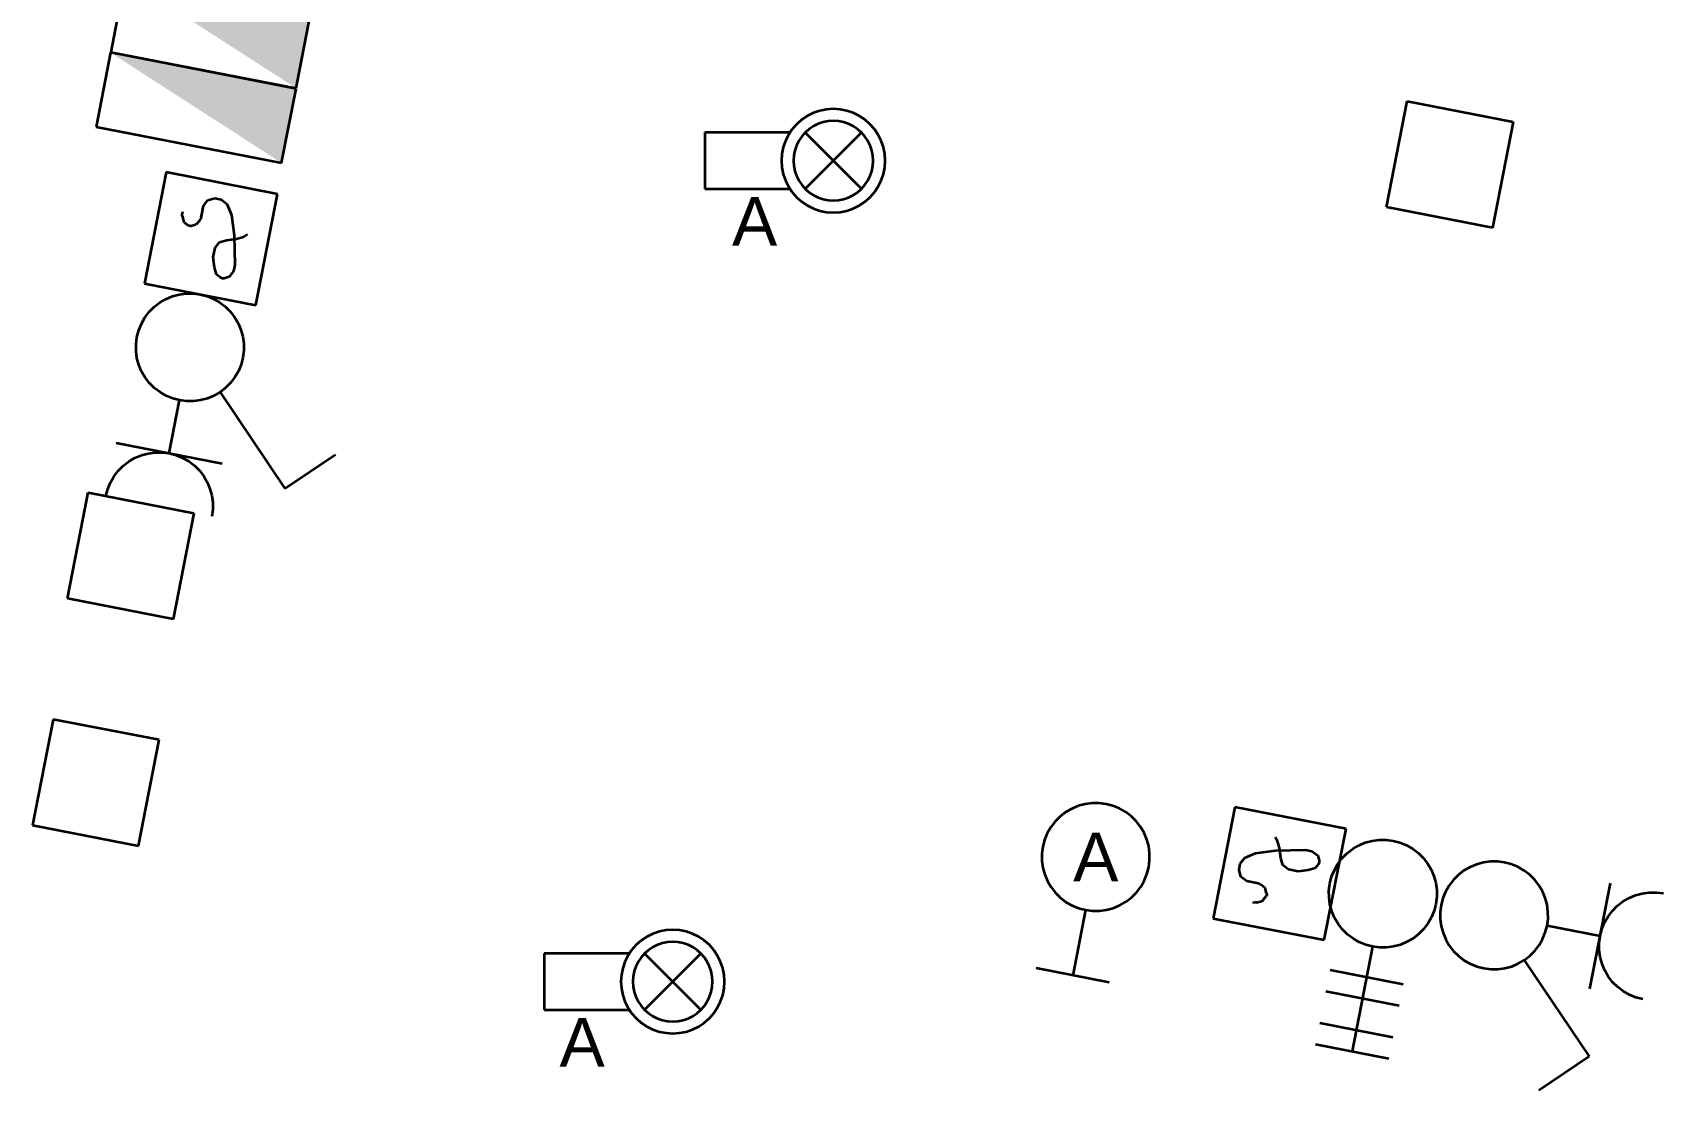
# Model space of a CAD drawing. Extents: x 800 to 1481, y 55 to 490.
# Drawn here: x 1385.13 to 1415.34, y 321.95 to 341.55 of the extents above; entities that cross this region are included whole.
import ezdxf

# ---------------------------------------------------------------- set-up
doc = ezdxf.new("R2010")
doc.units = 0
doc.layers.get('0').update_dxf_attribs({"lineweight": 18})
for name, color, linetype, lineweight, true_color in [('E_Licht', 7, 'Continuous', 35, 0x0080ff), ('E_Multimedia', 7, 'Continuous', 35, 0x00e500), ('E_RTH', 5, 'Continuous', 35, 0x0000ff), ('E_Starkstrom', 1, 'Continuous', 35, 0xff0000)]:
    doc.layers.add(name, color=color, linetype=linetype, lineweight=lineweight, true_color=true_color)
doc.styles.get("Standard").update_dxf_attribs({"font": 'arial.ttf'})

# ---------------------------------------------------------------- blocks, each defined once
blk = doc.blocks.new('Temperaturmelder_ UP-A0Q9B2VJAY', base_point=(1406.997, 324.738))
at = {"color": 0, "linetype": 'ByBlock', "lineweight": -2, "ltscale": 0.35}
for p, q in [((1407.399, 327.201), (1406.997, 325.139)), ((1409.46, 326.799), (1407.399, 327.201)), ((1408.193, 326.572), (1408.146, 326.643)), ((1409.058, 324.738), (1409.46, 326.799)), ((1407.583, 326.263), (1407.782, 326.347)), ((1407.782, 326.347), (1408.159, 326.395)), ((1408.159, 326.395), (1408.712, 326.41)), ((1408.229, 326.443), (1408.193, 326.572)), ((1408.253, 326.255), (1408.229, 326.443)), ((1408.712, 326.41), (1408.829, 326.387)), ((1408.829, 326.387), (1408.936, 326.305)), ((1408.936, 326.305), (1408.962, 326.212)), ((1407.478, 326.039), (1407.501, 326.157)), ((1407.514, 325.91), (1407.478, 326.039)), ((1407.501, 326.157), (1407.583, 326.263)), ((1408.289, 326.125), (1408.253, 326.255)), ((1408.396, 326.044), (1408.289, 326.125)), ((1408.572, 326.009), (1408.396, 326.044)), ((1408.76, 326.034), (1408.572, 326.009)), ((1408.89, 326.07), (1408.76, 326.034)), ((1408.949, 326.146), (1408.89, 326.07)), ((1408.954, 326.154), (1408.949, 326.146)), ((1408.959, 326.163), (1408.954, 326.154)), ((1408.962, 326.173), (1408.959, 326.163)), ((1408.962, 326.212), (1408.964, 326.202)), ((1408.964, 326.183), (1408.962, 326.173)), ((1408.964, 326.202), (1408.964, 326.192)), ((1408.964, 326.192), (1408.964, 326.183)), ((1407.62, 325.828), (1407.514, 325.91)), ((1407.838, 325.785), (1407.62, 325.828)), ((1407.838, 325.785), (1407.847, 325.783)), ((1407.847, 325.783), (1407.855, 325.78)), ((1407.855, 325.78), (1407.863, 325.776)), ((1407.863, 325.776), (1407.87, 325.771)), ((1407.947, 325.712), (1407.87, 325.771)), ((1407.947, 325.712), (1407.953, 325.707)), ((1407.953, 325.707), (1407.957, 325.701)), ((1407.957, 325.701), (1407.961, 325.695)), ((1407.961, 325.695), (1407.965, 325.689)), ((1407.965, 325.689), (1407.967, 325.682)), ((1407.99, 325.598), (1407.967, 325.682)), ((1407.728, 325.44), (1407.769, 325.432)), ((1407.778, 325.431), (1407.769, 325.432)), ((1407.787, 325.431), (1407.778, 325.431)), ((1407.795, 325.432), (1407.787, 325.431)), ((1407.804, 325.433), (1407.795, 325.432)), ((1407.804, 325.433), (1407.898, 325.46)), ((1407.905, 325.462), (1407.898, 325.46)), ((1407.911, 325.465), (1407.905, 325.462)), ((1407.917, 325.469), (1407.911, 325.465)), ((1407.923, 325.474), (1407.917, 325.469)), ((1407.928, 325.48), (1407.923, 325.474)), ((1407.928, 325.48), (1407.981, 325.549)), ((1407.985, 325.555), (1407.981, 325.549)), ((1407.988, 325.562), (1407.985, 325.555)), ((1407.991, 325.569), (1407.988, 325.562)), ((1407.99, 325.598), (1407.992, 325.591)), ((1407.992, 325.576), (1407.991, 325.569)), ((1407.992, 325.591), (1407.992, 325.583)), ((1407.992, 325.583), (1407.992, 325.576)), ((1406.997, 325.139), (1409.058, 324.738))]:
    blk.add_line(p, q, dxfattribs=at)
blk = doc.blocks.new('Schalter_ Schema 0_ UP-A0Q9B2VLAY', base_point=(1411.205, 321.951))
at = {"color": 0, "linetype": 'ByBlock', "lineweight": -2, "ltscale": 0.35}
for p, q in [((1411.645, 326.024), (1411.541, 325.944)), ((1411.758, 326.09), (1411.645, 326.024)), ((1411.878, 326.14), (1411.758, 326.09)), ((1412.005, 326.175), (1411.878, 326.14)), ((1412.134, 326.192), (1412.005, 326.175)), ((1412.265, 326.193), (1412.134, 326.192)), ((1412.395, 326.176), (1412.265, 326.193)), ((1412.521, 326.143), (1412.395, 326.176)), ((1412.642, 326.093), (1412.521, 326.143)), ((1412.756, 326.028), (1412.642, 326.093)), ((1412.86, 325.949), (1412.756, 326.028)), ((1411.37, 325.747), (1411.305, 325.633)), ((1411.449, 325.851), (1411.37, 325.747)), ((1411.541, 325.944), (1411.449, 325.851)), ((1412.953, 325.857), (1412.86, 325.949)), ((1413.033, 325.754), (1412.953, 325.857)), ((1413.099, 325.641), (1413.033, 325.754)), ((1411.222, 325.386), (1411.205, 325.256)), ((1411.255, 325.512), (1411.222, 325.386)), ((1411.305, 325.633), (1411.255, 325.512)), ((1413.149, 325.52), (1413.099, 325.641)), ((1413.184, 325.394), (1413.149, 325.52)), ((1413.201, 325.264), (1413.184, 325.394)), ((1411.205, 325.256), (1411.206, 325.125)), ((1411.206, 325.125), (1411.224, 324.996)), ((1413.185, 325.003), (1413.202, 325.133)), ((1413.202, 325.133), (1413.201, 325.264)), ((1411.224, 324.996), (1411.258, 324.87)), ((1411.258, 324.87), (1411.308, 324.749)), ((1413.102, 324.756), (1413.152, 324.877)), ((1413.152, 324.877), (1413.185, 325.003)), ((1411.308, 324.749), (1411.374, 324.636)), ((1411.374, 324.636), (1411.454, 324.532)), ((1411.454, 324.532), (1411.547, 324.44)), ((1412.866, 324.445), (1412.958, 324.538)), ((1412.958, 324.538), (1413.037, 324.642)), ((1413.037, 324.642), (1413.102, 324.756)), ((1411.547, 324.44), (1411.651, 324.361)), ((1411.651, 324.361), (1411.765, 324.296)), ((1411.765, 324.296), (1411.886, 324.247)), ((1411.886, 324.247), (1412.012, 324.213)), ((1412.012, 324.213), (1412.142, 324.197)), ((1412.142, 324.197), (1412.273, 324.197)), ((1412.273, 324.197), (1412.403, 324.215)), ((1412.403, 324.215), (1412.529, 324.249)), ((1412.529, 324.249), (1412.649, 324.3)), ((1412.649, 324.3), (1412.762, 324.365)), ((1412.762, 324.365), (1412.866, 324.445)), ((1412.762, 324.366), (1413.965, 322.581)), ((1413.965, 322.581), (1413.029, 321.951))]:
    blk.add_line(p, q, dxfattribs=at)
blk = doc.blocks.new('Steckdose T13_ UP-A0Q9B2VNAY', base_point=(1413.185, 323.639))
at = {"color": 0, "linetype": 'ByBlock', "lineweight": -2, "ltscale": 0.35}
for p, q in [((1413.975, 323.831), (1414.358, 325.794)), ((1414.486, 325.37), (1414.589, 325.45)), ((1414.589, 325.45), (1414.702, 325.516)), ((1414.702, 325.516), (1414.823, 325.567)), ((1414.823, 325.567), (1414.949, 325.601)), ((1414.949, 325.601), (1415.079, 325.619)), ((1415.079, 325.619), (1415.21, 325.619)), ((1415.21, 325.619), (1415.339, 325.603)), ((1414.25, 325.06), (1414.315, 325.173)), ((1414.315, 325.173), (1414.394, 325.277)), ((1414.394, 325.277), (1414.486, 325.37)), ((1414.167, 324.812), (1413.185, 325.003)), ((1414.15, 324.682), (1414.167, 324.812)), ((1414.167, 324.812), (1414.2, 324.939)), ((1414.2, 324.939), (1414.25, 325.06)), ((1414.151, 324.552), (1414.15, 324.682)), ((1414.168, 324.422), (1414.151, 324.552)), ((1414.203, 324.296), (1414.168, 324.422)), ((1414.253, 324.175), (1414.203, 324.296)), ((1414.319, 324.062), (1414.253, 324.175)), ((1414.399, 323.959), (1414.319, 324.062)), ((1414.492, 323.867), (1414.399, 323.959)), ((1414.596, 323.787), (1414.492, 323.867)), ((1414.709, 323.722), (1414.596, 323.787)), ((1414.83, 323.673), (1414.709, 323.722)), ((1414.957, 323.639), (1414.83, 323.673))]:
    blk.add_line(p, q, dxfattribs=at)
blk = doc.blocks.new('LED-Deckenleuchte mit Trafotunnel-A0Q9B2XFAY', base_point=(1397.582, 338.219))
at = {"color": 0, "linetype": 'ByBlock', "lineweight": -2, "ltscale": 0.35}
for p, q in [((1399.378, 339.941), (1399.283, 339.858)), ((1399.482, 340.01), (1399.378, 339.941)), ((1399.595, 340.066), (1399.482, 340.01)), ((1399.714, 340.106), (1399.595, 340.066)), ((1399.771, 339.892), (1399.679, 339.861)), ((1399.837, 340.131), (1399.714, 340.106)), ((1399.866, 339.911), (1399.771, 339.892)), ((1399.962, 340.139), (1399.837, 340.131)), ((1399.962, 339.917), (1399.866, 339.911)), ((1400.087, 340.131), (1399.962, 340.139)), ((1400.058, 339.911), (1399.962, 339.917)), ((1400.153, 339.892), (1400.058, 339.911)), ((1400.211, 340.106), (1400.087, 340.131)), ((1400.245, 339.861), (1400.153, 339.892)), ((1400.33, 340.066), (1400.211, 340.106)), ((1400.442, 340.01), (1400.33, 340.066)), ((1400.547, 339.941), (1400.442, 340.01)), ((1400.641, 339.858), (1400.547, 339.941)), ((1399.156, 339.701), (1397.582, 339.701)), ((1397.582, 339.701), (1397.582, 338.657)), ((1399.13, 339.659), (1399.075, 339.546)), ((1399.2, 339.763), (1399.13, 339.659)), ((1399.283, 339.858), (1399.2, 339.763)), ((1399.376, 339.628), (1399.322, 339.548)), ((1399.44, 339.701), (1399.376, 339.628)), ((1399.512, 339.765), (1399.44, 339.701)), ((1399.44, 339.701), (1400.484, 338.657)), ((1399.44, 338.657), (1400.484, 339.701)), ((1399.593, 339.818), (1399.512, 339.765)), ((1399.679, 339.861), (1399.593, 339.818)), ((1400.331, 339.818), (1400.245, 339.861)), ((1400.412, 339.765), (1400.331, 339.818)), ((1400.484, 339.701), (1400.412, 339.765)), ((1400.548, 339.628), (1400.484, 339.701)), ((1400.602, 339.548), (1400.548, 339.628)), ((1400.724, 339.763), (1400.641, 339.858)), ((1400.794, 339.659), (1400.724, 339.763)), ((1400.849, 339.546), (1400.794, 339.659)), ((1399.01, 339.304), (1399.002, 339.179)), ((1399.035, 339.427), (1399.01, 339.304)), ((1399.075, 339.546), (1399.035, 339.427)), ((1399.23, 339.275), (1399.224, 339.179)), ((1399.249, 339.37), (1399.23, 339.275)), ((1399.28, 339.461), (1399.249, 339.37)), ((1399.322, 339.548), (1399.28, 339.461)), ((1400.644, 339.461), (1400.602, 339.548)), ((1400.675, 339.37), (1400.644, 339.461)), ((1400.694, 339.275), (1400.675, 339.37)), ((1400.701, 339.179), (1400.694, 339.275)), ((1400.89, 339.427), (1400.849, 339.546)), ((1400.914, 339.304), (1400.89, 339.427)), ((1400.922, 339.179), (1400.914, 339.304)), ((1399.002, 339.179), (1399.01, 339.054)), ((1399.01, 339.054), (1399.035, 338.93)), ((1399.224, 339.179), (1399.23, 339.082)), ((1399.23, 339.082), (1399.249, 338.988)), ((1399.249, 338.988), (1399.28, 338.896)), ((1400.644, 338.896), (1400.675, 338.988)), ((1400.675, 338.988), (1400.694, 339.082)), ((1400.694, 339.082), (1400.701, 339.179)), ((1400.89, 338.93), (1400.914, 339.054)), ((1400.914, 339.054), (1400.922, 339.179)), ((1399.035, 338.93), (1399.075, 338.811)), ((1399.075, 338.811), (1399.13, 338.699)), ((1399.13, 338.699), (1399.2, 338.594)), ((1399.28, 338.896), (1399.322, 338.81)), ((1399.322, 338.81), (1399.376, 338.729)), ((1399.376, 338.729), (1399.44, 338.657)), ((1400.484, 338.657), (1400.548, 338.729)), ((1400.548, 338.729), (1400.602, 338.81)), ((1400.602, 338.81), (1400.644, 338.896)), ((1400.724, 338.594), (1400.794, 338.699)), ((1400.794, 338.699), (1400.849, 338.811)), ((1400.849, 338.811), (1400.89, 338.93)), ((1397.582, 338.657), (1399.156, 338.657)), ((1399.2, 338.594), (1399.283, 338.5)), ((1399.283, 338.5), (1399.378, 338.417)), ((1399.378, 338.417), (1399.482, 338.347)), ((1399.44, 338.657), (1399.512, 338.593)), ((1399.512, 338.593), (1399.593, 338.539)), ((1399.593, 338.539), (1399.679, 338.497)), ((1399.679, 338.497), (1399.771, 338.465)), ((1399.771, 338.465), (1399.866, 338.447)), ((1399.866, 338.447), (1399.962, 338.44)), ((1399.962, 338.44), (1400.058, 338.447)), ((1400.058, 338.447), (1400.153, 338.465)), ((1400.153, 338.465), (1400.245, 338.497)), ((1400.245, 338.497), (1400.331, 338.539)), ((1400.331, 338.539), (1400.412, 338.593)), ((1400.412, 338.593), (1400.484, 338.657)), ((1400.442, 338.347), (1400.547, 338.417)), ((1400.547, 338.417), (1400.641, 338.5)), ((1400.641, 338.5), (1400.724, 338.594)), ((1399.482, 338.347), (1399.595, 338.292)), ((1399.595, 338.292), (1399.714, 338.251)), ((1399.714, 338.251), (1399.837, 338.227)), ((1399.837, 338.227), (1399.962, 338.219)), ((1399.962, 338.219), (1400.087, 338.227)), ((1400.087, 338.227), (1400.211, 338.251)), ((1400.211, 338.251), (1400.33, 338.292)), ((1400.33, 338.292), (1400.442, 338.347))]:
    blk.add_line(p, q, dxfattribs=at)
blk = doc.blocks.new('Bauteilbeschriftung-A0Q9B2XHAY', base_point=(1398.085, 337.604))
at = {"color": 0, "linetype": 'ByBlock', "lineweight": -2, "ltscale": 0.35, "insert": (1398.085, 338.504), "char_height": 0.9, "attachment_point": 1}
blk.add_mtext('{\\fArial;A}', dxfattribs=at)
blk = doc.blocks.new('Taster_ UP-A0Q9B2XTAY', base_point=(1403.719, 323.95))
at = {"color": 0, "lineweight": -2}
for p, q in [((1404.499, 327.222), (1404.378, 327.171)), ((1404.625, 327.256), (1404.499, 327.222)), ((1404.755, 327.274), (1404.625, 327.256)), ((1404.886, 327.274), (1404.755, 327.274)), ((1405.015, 327.258), (1404.886, 327.274)), ((1405.142, 327.224), (1405.015, 327.258)), ((1405.263, 327.175), (1405.142, 327.224)), ((1404.07, 326.932), (1403.991, 326.828)), ((1404.162, 327.025), (1404.07, 326.932)), ((1404.265, 327.105), (1404.162, 327.025)), ((1404.378, 327.171), (1404.265, 327.105)), ((1405.376, 327.11), (1405.263, 327.175)), ((1405.481, 327.03), (1405.376, 327.11)), ((1405.573, 326.938), (1405.481, 327.03)), ((1405.653, 326.835), (1405.573, 326.938)), ((1403.876, 326.594), (1403.843, 326.467)), ((1403.926, 326.715), (1403.876, 326.594)), ((1403.991, 326.828), (1403.926, 326.715)), ((1405.719, 326.722), (1405.653, 326.835)), ((1405.77, 326.601), (1405.719, 326.722)), ((1405.804, 326.475), (1405.77, 326.601)), ((1403.843, 326.467), (1403.826, 326.337)), ((1403.826, 326.337), (1403.827, 326.207)), ((1405.822, 326.345), (1405.804, 326.475)), ((1405.822, 326.214), (1405.822, 326.345)), ((1403.827, 326.207), (1403.844, 326.077)), ((1403.844, 326.077), (1403.878, 325.951)), ((1405.772, 325.958), (1405.806, 326.085)), ((1405.806, 326.085), (1405.822, 326.214)), ((1403.878, 325.951), (1403.929, 325.83)), ((1403.929, 325.83), (1403.995, 325.717)), ((1403.995, 325.717), (1404.075, 325.614)), ((1405.579, 325.62), (1405.658, 325.724)), ((1405.658, 325.724), (1405.723, 325.837)), ((1405.723, 325.837), (1405.772, 325.958)), ((1404.075, 325.614), (1404.168, 325.522)), ((1404.168, 325.522), (1404.272, 325.442)), ((1404.272, 325.442), (1404.385, 325.377)), ((1404.385, 325.377), (1404.506, 325.328)), ((1405.149, 325.33), (1405.27, 325.381)), ((1405.27, 325.381), (1405.383, 325.447)), ((1405.383, 325.447), (1405.486, 325.527)), ((1405.486, 325.527), (1405.579, 325.62)), ((1404.633, 325.294), (1404.397, 324.082)), ((1404.506, 325.328), (1404.633, 325.294)), ((1404.633, 325.294), (1404.763, 325.278)), ((1404.763, 325.278), (1404.893, 325.278)), ((1404.893, 325.278), (1405.023, 325.296)), ((1405.023, 325.296), (1405.149, 325.33)), ((1405.074, 323.95), (1403.719, 324.214))]:
    blk.add_line(p, q, dxfattribs=at)
blk = doc.blocks.new('Bauteilbeschriftung-A0Q9B2XVAY', base_point=(1404.405, 325.826))
at = {"color": 0, "linetype": 'ByBlock', "lineweight": -2, "ltscale": 0.35, "insert": (1404.405, 326.726), "char_height": 0.9, "attachment_point": 1}
blk.add_mtext('{\\fArial;A}', dxfattribs=at)
blk = doc.blocks.new('Abzweigdose quadratisch (multi) UP-A0Q9B3U7AY', base_point=(1410.21, 337.936))
at = {"color": 0, "lineweight": -2}
for p, q in [((1410.21, 338.318), (1410.592, 340.281)), ((1410.592, 340.281), (1412.556, 339.899)), ((1412.556, 339.899), (1412.173, 337.936)), ((1412.173, 337.936), (1410.21, 338.318))]:
    blk.add_line(p, q, dxfattribs=at)
blk = doc.blocks.new('Storentaster_ UP_ 2-fach-A0Q9B42TAY', base_point=(1408.896, 322.544))
at = {"color": 0, "lineweight": -2}
for p, q in [((1409.943, 326.576), (1410.073, 326.594)), ((1410.073, 326.594), (1410.204, 326.594)), ((1410.204, 326.594), (1410.334, 326.578)), ((1409.388, 326.253), (1409.48, 326.346)), ((1409.48, 326.346), (1409.584, 326.426)), ((1409.584, 326.426), (1409.697, 326.491)), ((1409.697, 326.491), (1409.817, 326.542)), ((1409.817, 326.542), (1409.943, 326.576)), ((1410.334, 326.578), (1410.46, 326.545)), ((1410.46, 326.545), (1410.581, 326.495)), ((1410.581, 326.495), (1410.695, 326.43)), ((1410.695, 326.43), (1410.799, 326.351)), ((1410.799, 326.351), (1410.892, 326.259)), ((1409.194, 325.914), (1409.244, 326.035)), ((1409.244, 326.035), (1409.309, 326.149)), ((1409.309, 326.149), (1409.388, 326.253)), ((1410.892, 326.259), (1410.972, 326.155)), ((1410.972, 326.155), (1411.037, 326.042)), ((1411.037, 326.042), (1411.088, 325.921)), ((1409.144, 325.658), (1409.161, 325.788)), ((1409.161, 325.788), (1409.194, 325.914)), ((1411.088, 325.921), (1411.122, 325.795)), ((1411.122, 325.795), (1411.14, 325.666)), ((1409.145, 325.527), (1409.144, 325.658)), ((1409.162, 325.397), (1409.145, 325.527)), ((1409.197, 325.271), (1409.162, 325.397)), ((1411.124, 325.405), (1411.091, 325.279)), ((1411.14, 325.535), (1411.124, 325.405)), ((1411.14, 325.666), (1411.14, 325.535)), ((1409.247, 325.151), (1409.197, 325.271)), ((1409.313, 325.038), (1409.247, 325.151)), ((1411.041, 325.158), (1410.976, 325.044)), ((1411.091, 325.279), (1411.041, 325.158)), ((1409.393, 324.934), (1409.313, 325.038)), ((1409.486, 324.842), (1409.393, 324.934)), ((1409.59, 324.763), (1409.486, 324.842)), ((1410.805, 324.847), (1410.701, 324.767)), ((1410.897, 324.94), (1410.805, 324.847)), ((1410.976, 325.044), (1410.897, 324.94)), ((1409.951, 324.615), (1409.573, 322.676)), ((1409.704, 324.698), (1409.59, 324.763)), ((1409.825, 324.648), (1409.704, 324.698)), ((1409.951, 324.615), (1409.825, 324.648)), ((1410.081, 324.598), (1409.951, 324.615)), ((1410.212, 324.599), (1410.081, 324.598)), ((1410.341, 324.616), (1410.212, 324.599)), ((1410.467, 324.651), (1410.341, 324.616)), ((1410.588, 324.701), (1410.467, 324.651)), ((1410.701, 324.767), (1410.588, 324.701)), ((1409.164, 324.182), (1410.518, 323.918)), ((1409.087, 323.789), (1410.442, 323.525)), ((1408.972, 323.2), (1410.327, 322.936)), ((1408.896, 322.808), (1410.251, 322.544))]:
    blk.add_line(p, q, dxfattribs=at)
blk = doc.blocks.new('Abzweigdose quadratisch (multi) UP-A0Q9B431AY', base_point=(1385.128, 326.482))
at = {"color": 0, "lineweight": -2}
for p, q in [((1385.511, 328.827), (1385.128, 326.864)), ((1387.474, 328.445), (1385.511, 328.827)), ((1387.092, 326.482), (1387.474, 328.445)), ((1385.128, 326.864), (1387.092, 326.482))]:
    blk.add_line(p, q, dxfattribs=at)
blk = doc.blocks.new('Abzweigdose quadratisch (multi) UP-A0Q9B433AY', base_point=(1385.772, 330.686))
at = {"color": 0, "lineweight": -2}
for p, q in [((1385.772, 331.069), (1386.155, 333.032)), ((1386.155, 333.032), (1388.118, 332.649)), ((1388.118, 332.649), (1387.735, 330.686)), ((1387.735, 330.686), (1385.772, 331.069))]:
    blk.add_line(p, q, dxfattribs=at)
blk = doc.blocks.new('Temperaturmelder_ UP-A0Q9B435AY', base_point=(1387.203, 336.501))
at = {"color": 0, "linetype": 'ByBlock', "lineweight": -2, "ltscale": 0.35}
for p, q in [((1387.604, 338.964), (1387.203, 336.903)), ((1389.665, 338.562), (1387.604, 338.964)), ((1388.293, 338.341), (1388.375, 338.447)), ((1388.375, 338.447), (1388.504, 338.483)), ((1388.504, 338.483), (1388.622, 338.46)), ((1388.622, 338.46), (1388.728, 338.378)), ((1388.728, 338.378), (1388.811, 338.179)), ((1389.264, 336.501), (1389.665, 338.562)), ((1387.896, 338.183), (1387.897, 338.192)), ((1387.896, 338.174), (1387.896, 338.183)), ((1387.896, 338.166), (1387.896, 338.174)), ((1387.898, 338.157), (1387.896, 338.166)), ((1387.905, 338.233), (1387.897, 338.192)), ((1387.898, 338.157), (1387.924, 338.063)), ((1387.927, 338.056), (1387.924, 338.063)), ((1388.176, 338.014), (1388.236, 338.091)), ((1388.241, 338.098), (1388.236, 338.091)), ((1388.245, 338.106), (1388.241, 338.098)), ((1388.248, 338.114), (1388.245, 338.106)), ((1388.25, 338.123), (1388.248, 338.114)), ((1388.25, 338.123), (1388.293, 338.341)), ((1388.811, 338.179), (1388.86, 337.802)), ((1387.93, 338.05), (1387.927, 338.056)), ((1387.934, 338.044), (1387.93, 338.05)), ((1387.939, 338.038), (1387.934, 338.044)), ((1387.944, 338.033), (1387.939, 338.038)), ((1387.944, 338.033), (1388.013, 337.98)), ((1388.02, 337.976), (1388.013, 337.98)), ((1388.026, 337.973), (1388.02, 337.976)), ((1388.033, 337.97), (1388.026, 337.973)), ((1388.041, 337.969), (1388.033, 337.97)), ((1388.048, 337.969), (1388.041, 337.969)), ((1388.056, 337.969), (1388.048, 337.969)), ((1388.063, 337.971), (1388.056, 337.969)), ((1388.063, 337.971), (1388.147, 337.994)), ((1388.154, 337.996), (1388.147, 337.994)), ((1388.16, 338), (1388.154, 337.996)), ((1388.166, 338.004), (1388.16, 338)), ((1388.172, 338.008), (1388.166, 338.004)), ((1388.176, 338.014), (1388.172, 338.008)), ((1388.86, 337.802), (1388.875, 337.249)), ((1388.908, 337.732), (1389.037, 337.768)), ((1389.037, 337.768), (1389.107, 337.815)), ((1388.474, 337.389), (1388.508, 337.565)), ((1388.508, 337.565), (1388.59, 337.672)), ((1388.59, 337.672), (1388.72, 337.708)), ((1388.72, 337.708), (1388.908, 337.732)), ((1388.498, 337.201), (1388.474, 337.389)), ((1388.534, 337.071), (1388.498, 337.201)), ((1388.875, 337.249), (1388.852, 337.132)), ((1387.203, 336.903), (1389.264, 336.501)), ((1388.611, 337.012), (1388.534, 337.071)), ((1388.619, 337.007), (1388.611, 337.012)), ((1388.628, 337.002), (1388.619, 337.007)), ((1388.638, 336.999), (1388.628, 337.002)), ((1388.647, 336.997), (1388.638, 336.999)), ((1388.657, 336.997), (1388.647, 336.997)), ((1388.667, 336.997), (1388.657, 336.997)), ((1388.677, 336.999), (1388.667, 336.997)), ((1388.77, 337.025), (1388.677, 336.999)), ((1388.852, 337.132), (1388.77, 337.025))]:
    blk.add_line(p, q, dxfattribs=at)
blk = doc.blocks.new('Schalter_ Schema 0_ UP-A0Q9B437AY', base_point=(1387.044, 333.107))
at = {"color": 0, "linetype": 'ByBlock', "lineweight": -2, "ltscale": 0.35}
for p, q in [((1387.483, 336.55), (1387.596, 336.616)), ((1387.596, 336.616), (1387.717, 336.666)), ((1387.717, 336.666), (1387.843, 336.701)), ((1387.843, 336.701), (1387.973, 336.718)), ((1387.973, 336.718), (1388.103, 336.719)), ((1388.103, 336.719), (1388.233, 336.702)), ((1388.233, 336.702), (1388.36, 336.669)), ((1388.36, 336.669), (1388.481, 336.619)), ((1388.481, 336.619), (1388.594, 336.554)), ((1388.594, 336.554), (1388.698, 336.475)), ((1387.143, 336.159), (1387.208, 336.273)), ((1387.208, 336.273), (1387.288, 336.377)), ((1387.288, 336.377), (1387.38, 336.47)), ((1387.38, 336.47), (1387.483, 336.55)), ((1388.698, 336.475), (1388.791, 336.383)), ((1388.791, 336.383), (1388.871, 336.279)), ((1388.871, 336.279), (1388.937, 336.166)), ((1387.06, 335.912), (1387.094, 336.038)), ((1387.094, 336.038), (1387.143, 336.159)), ((1388.937, 336.166), (1388.988, 336.046)), ((1388.988, 336.046), (1389.022, 335.919)), ((1387.044, 335.782), (1387.06, 335.912)), ((1387.044, 335.651), (1387.044, 335.782)), ((1387.062, 335.522), (1387.044, 335.651)), ((1389.022, 335.919), (1389.04, 335.79)), ((1389.04, 335.659), (1389.024, 335.529)), ((1389.04, 335.79), (1389.04, 335.659)), ((1387.096, 335.395), (1387.062, 335.522)), ((1387.147, 335.275), (1387.096, 335.395)), ((1388.99, 335.403), (1388.941, 335.282)), ((1389.024, 335.529), (1388.99, 335.403)), ((1387.213, 335.162), (1387.147, 335.275)), ((1387.293, 335.058), (1387.213, 335.162)), ((1387.386, 334.966), (1387.293, 335.058)), ((1388.796, 335.064), (1388.704, 334.971)), ((1388.876, 335.168), (1388.796, 335.064)), ((1388.941, 335.282), (1388.876, 335.168)), ((1387.49, 334.887), (1387.386, 334.966)), ((1387.603, 334.822), (1387.49, 334.887)), ((1387.724, 334.772), (1387.603, 334.822)), ((1387.851, 334.739), (1387.724, 334.772)), ((1387.981, 334.722), (1387.851, 334.739)), ((1388.241, 334.74), (1388.111, 334.723)), ((1388.367, 334.775), (1388.241, 334.74)), ((1388.488, 334.825), (1388.367, 334.775)), ((1388.601, 334.891), (1388.488, 334.825)), ((1388.704, 334.971), (1388.601, 334.891)), ((1388.601, 334.891), (1389.803, 333.107)), ((1388.111, 334.723), (1387.981, 334.722)), ((1389.803, 333.107), (1390.738, 333.737))]:
    blk.add_line(p, q, dxfattribs=at)
blk = doc.blocks.new('Steckdose T13_ UP-A0Q9B439AY', base_point=(1386.487, 332.585))
at = {"color": 0, "linetype": 'ByBlock', "lineweight": -2, "ltscale": 0.35}
for p, q in [((1387.66, 333.757), (1387.851, 334.739)), ((1386.678, 333.949), (1388.641, 333.566)), ((1386.806, 333.525), (1386.909, 333.605)), ((1386.909, 333.605), (1387.022, 333.671)), ((1387.022, 333.671), (1387.143, 333.722)), ((1387.143, 333.722), (1387.269, 333.756)), ((1387.269, 333.756), (1387.399, 333.773)), ((1387.399, 333.773), (1387.53, 333.774)), ((1387.53, 333.774), (1387.66, 333.757)), ((1387.66, 333.757), (1387.786, 333.724)), ((1387.786, 333.724), (1387.907, 333.674)), ((1387.907, 333.674), (1388.021, 333.61)), ((1388.021, 333.61), (1388.125, 333.53)), ((1388.125, 333.53), (1388.218, 333.438)), ((1386.57, 333.215), (1386.635, 333.328)), ((1386.635, 333.328), (1386.714, 333.432)), ((1386.714, 333.432), (1386.806, 333.525)), ((1388.218, 333.438), (1388.298, 333.335)), ((1388.298, 333.335), (1388.363, 333.222)), ((1386.487, 332.967), (1386.52, 333.094)), ((1386.52, 333.094), (1386.57, 333.215)), ((1388.363, 333.222), (1388.414, 333.101)), ((1388.414, 333.101), (1388.448, 332.975)), ((1388.448, 332.975), (1388.466, 332.845)), ((1388.466, 332.714), (1388.45, 332.585)), ((1388.466, 332.845), (1388.466, 332.714))]:
    blk.add_line(p, q, dxfattribs=at)
blk = doc.blocks.new('UV-A0Q9B43BAY', base_point=(1386.305, 339.139))
at = {"color": 0, "lineweight": -2}
for p, q in [((1386.573, 341.182), (1386.305, 339.808)), ((1390.008, 340.513), (1386.573, 341.182)), ((1389.74, 339.139), (1390.008, 340.513)), ((1386.305, 339.808), (1389.74, 339.139))]:
    blk.add_line(p, q, dxfattribs=at)
for points in [[(1390.008, 340.513), (1387.61, 340.513), (1386.573, 341.182)], [(1389.74, 339.139), (1390.008, 340.513), (1387.61, 340.513)]]:
    blk.add_solid(points, dxfattribs=at)
blk = doc.blocks.new('UV-A0Q9B43DAY', base_point=(1386.575, 340.523))
at = {"color": 0, "lineweight": -2}
for p, q in [((1386.842, 342.566), (1386.575, 341.192)), ((1390.278, 341.897), (1386.842, 342.566)), ((1390.01, 340.523), (1390.278, 341.897)), ((1386.575, 341.192), (1390.01, 340.523))]:
    blk.add_line(p, q, dxfattribs=at)
for points in [[(1390.278, 341.897), (1387.88, 341.897), (1386.842, 342.566)], [(1390.01, 340.523), (1390.278, 341.897), (1387.88, 341.897)]]:
    blk.add_solid(points, dxfattribs=at)
blk = doc.blocks.new('LED-Deckenleuchte mit Trafotunnel-A0Q9B45ZAY', base_point=(1394.608, 323.006))
at = {"color": 0, "linetype": 'ByBlock', "lineweight": -2, "ltscale": 0.35}
for p, q in [((1396.508, 324.798), (1396.403, 324.728)), ((1396.62, 324.854), (1396.508, 324.798)), ((1396.739, 324.894), (1396.62, 324.854)), ((1396.863, 324.919), (1396.739, 324.894)), ((1396.988, 324.927), (1396.863, 324.919)), ((1397.113, 324.919), (1396.988, 324.927)), ((1397.236, 324.894), (1397.113, 324.919)), ((1397.355, 324.854), (1397.236, 324.894)), ((1397.468, 324.798), (1397.355, 324.854)), ((1397.572, 324.728), (1397.468, 324.798)), ((1396.182, 324.489), (1394.608, 324.489)), ((1394.608, 324.489), (1394.608, 323.444)), ((1396.226, 324.551), (1396.156, 324.447)), ((1396.309, 324.646), (1396.226, 324.551)), ((1396.403, 324.728), (1396.309, 324.646)), ((1396.466, 324.489), (1396.402, 324.416)), ((1396.538, 324.552), (1396.466, 324.489)), ((1396.466, 324.489), (1397.51, 323.444)), ((1396.466, 323.444), (1397.51, 324.489)), ((1396.619, 324.606), (1396.538, 324.552)), ((1396.705, 324.649), (1396.619, 324.606)), ((1396.797, 324.68), (1396.705, 324.649)), ((1396.891, 324.699), (1396.797, 324.68)), ((1396.988, 324.705), (1396.891, 324.699)), ((1397.084, 324.699), (1396.988, 324.705)), ((1397.179, 324.68), (1397.084, 324.699)), ((1397.27, 324.649), (1397.179, 324.68)), ((1397.357, 324.606), (1397.27, 324.649)), ((1397.437, 324.552), (1397.357, 324.606)), ((1397.51, 324.489), (1397.437, 324.552)), ((1397.574, 324.416), (1397.51, 324.489)), ((1397.667, 324.646), (1397.572, 324.728)), ((1397.75, 324.551), (1397.667, 324.646)), ((1397.819, 324.447), (1397.75, 324.551)), ((1396.06, 324.215), (1396.036, 324.092)), ((1396.101, 324.334), (1396.06, 324.215)), ((1396.156, 324.447), (1396.101, 324.334)), ((1396.306, 324.249), (1396.274, 324.158)), ((1396.348, 324.336), (1396.306, 324.249)), ((1396.402, 324.416), (1396.348, 324.336)), ((1397.627, 324.336), (1397.574, 324.416)), ((1397.67, 324.249), (1397.627, 324.336)), ((1397.701, 324.158), (1397.67, 324.249)), ((1397.875, 324.334), (1397.819, 324.447)), ((1397.915, 324.215), (1397.875, 324.334)), ((1397.94, 324.092), (1397.915, 324.215)), ((1396.036, 324.092), (1396.028, 323.967)), ((1396.028, 323.967), (1396.036, 323.841)), ((1396.256, 324.063), (1396.249, 323.967)), ((1396.249, 323.967), (1396.256, 323.87)), ((1396.274, 324.158), (1396.256, 324.063)), ((1396.256, 323.87), (1396.274, 323.775)), ((1397.72, 324.063), (1397.701, 324.158)), ((1397.701, 323.775), (1397.72, 323.87)), ((1397.726, 323.967), (1397.72, 324.063)), ((1397.72, 323.87), (1397.726, 323.967)), ((1397.948, 323.967), (1397.94, 324.092)), ((1397.94, 323.841), (1397.948, 323.967)), ((1396.036, 323.841), (1396.06, 323.718)), ((1396.06, 323.718), (1396.101, 323.599)), ((1396.101, 323.599), (1396.156, 323.486)), ((1396.274, 323.775), (1396.306, 323.684)), ((1396.306, 323.684), (1396.348, 323.597)), ((1396.348, 323.597), (1396.402, 323.517)), ((1397.574, 323.517), (1397.627, 323.597)), ((1397.627, 323.597), (1397.67, 323.684)), ((1397.67, 323.684), (1397.701, 323.775)), ((1397.819, 323.486), (1397.875, 323.599)), ((1397.875, 323.599), (1397.915, 323.718)), ((1397.915, 323.718), (1397.94, 323.841)), ((1394.608, 323.444), (1396.182, 323.444)), ((1396.156, 323.486), (1396.226, 323.382)), ((1396.226, 323.382), (1396.309, 323.288)), ((1396.309, 323.288), (1396.403, 323.205)), ((1396.402, 323.517), (1396.466, 323.444)), ((1396.466, 323.444), (1396.538, 323.381)), ((1396.538, 323.381), (1396.619, 323.327)), ((1396.619, 323.327), (1396.705, 323.284)), ((1396.705, 323.284), (1396.797, 323.253)), ((1397.179, 323.253), (1397.27, 323.284)), ((1397.27, 323.284), (1397.357, 323.327)), ((1397.357, 323.327), (1397.437, 323.381)), ((1397.437, 323.381), (1397.51, 323.444)), ((1397.51, 323.444), (1397.574, 323.517)), ((1397.572, 323.205), (1397.667, 323.288)), ((1397.667, 323.288), (1397.75, 323.382)), ((1397.75, 323.382), (1397.819, 323.486)), ((1396.403, 323.205), (1396.508, 323.135)), ((1396.508, 323.135), (1396.62, 323.079)), ((1396.62, 323.079), (1396.739, 323.039)), ((1396.739, 323.039), (1396.863, 323.015)), ((1396.797, 323.253), (1396.891, 323.234)), ((1396.863, 323.015), (1396.988, 323.006)), ((1396.891, 323.234), (1396.988, 323.228)), ((1396.988, 323.228), (1397.084, 323.234)), ((1396.988, 323.006), (1397.113, 323.015)), ((1397.084, 323.234), (1397.179, 323.253)), ((1397.113, 323.015), (1397.236, 323.039)), ((1397.236, 323.039), (1397.355, 323.079)), ((1397.355, 323.079), (1397.468, 323.135)), ((1397.468, 323.135), (1397.572, 323.205))]:
    blk.add_line(p, q, dxfattribs=at)
blk = doc.blocks.new('Bauteilbeschriftung-A0Q9B461AY', base_point=(1394.889, 322.392))
at = {"color": 0, "linetype": 'ByBlock', "lineweight": -2, "ltscale": 0.35, "insert": (1394.889, 323.292), "char_height": 0.9, "attachment_point": 1}
blk.add_mtext('{\\fArial;A}', dxfattribs=at)

msp = doc.modelspace()

# ---------------------------------------------------------------- block references
at = {"layer": 'E_Licht', "linetype": 'Continuous', "ltscale": 0.35}
for name, p in [('Abzweigdose quadratisch (multi) UP-A0Q9B3U7AY', (1410.21, 337.936)), ('Abzweigdose quadratisch (multi) UP-A0Q9B433AY', (1385.772, 330.686)), ('Abzweigdose quadratisch (multi) UP-A0Q9B431AY', (1385.128, 326.482)), ('Taster_ UP-A0Q9B2XTAY', (1403.719, 323.95)), ('Storentaster_ UP_ 2-fach-A0Q9B42TAY', (1408.896, 322.544))]:
    msp.add_blockref(name, p, dxfattribs=at)
at = {"layer": 'E_Licht', "ltscale": 0.35}
for name, p in [('LED-Deckenleuchte mit Trafotunnel-A0Q9B2XFAY', (1397.582, 338.219)), ('Bauteilbeschriftung-A0Q9B2XHAY', (1398.085, 337.604)), ('Schalter_ Schema 0_ UP-A0Q9B437AY', (1387.044, 333.107)), ('Steckdose T13_ UP-A0Q9B439AY', (1386.487, 332.585)), ('Bauteilbeschriftung-A0Q9B2XVAY', (1404.405, 325.826)), ('Schalter_ Schema 0_ UP-A0Q9B2VLAY', (1411.205, 321.951)), ('Steckdose T13_ UP-A0Q9B2VNAY', (1413.185, 323.639)), ('LED-Deckenleuchte mit Trafotunnel-A0Q9B45ZAY', (1394.608, 323.006)), ('Bauteilbeschriftung-A0Q9B461AY', (1394.889, 322.392))]:
    msp.add_blockref(name, p, dxfattribs=at)
at = {"layer": 'E_Multimedia', "linetype": 'Continuous', "ltscale": 0.35}
msp.add_blockref('UV-A0Q9B43DAY', (1386.575, 340.523), dxfattribs=at)
at = {"layer": 'E_RTH', "ltscale": 0.35}
for name, p in [('Temperaturmelder_ UP-A0Q9B435AY', (1387.203, 336.501)), ('Temperaturmelder_ UP-A0Q9B2VJAY', (1406.997, 324.738))]:
    msp.add_blockref(name, p, dxfattribs=at)
at = {"layer": 'E_Starkstrom', "linetype": 'Continuous', "ltscale": 0.35}
msp.add_blockref('UV-A0Q9B43BAY', (1386.305, 339.139), dxfattribs=at)

doc.saveas('drawing.dxf')
